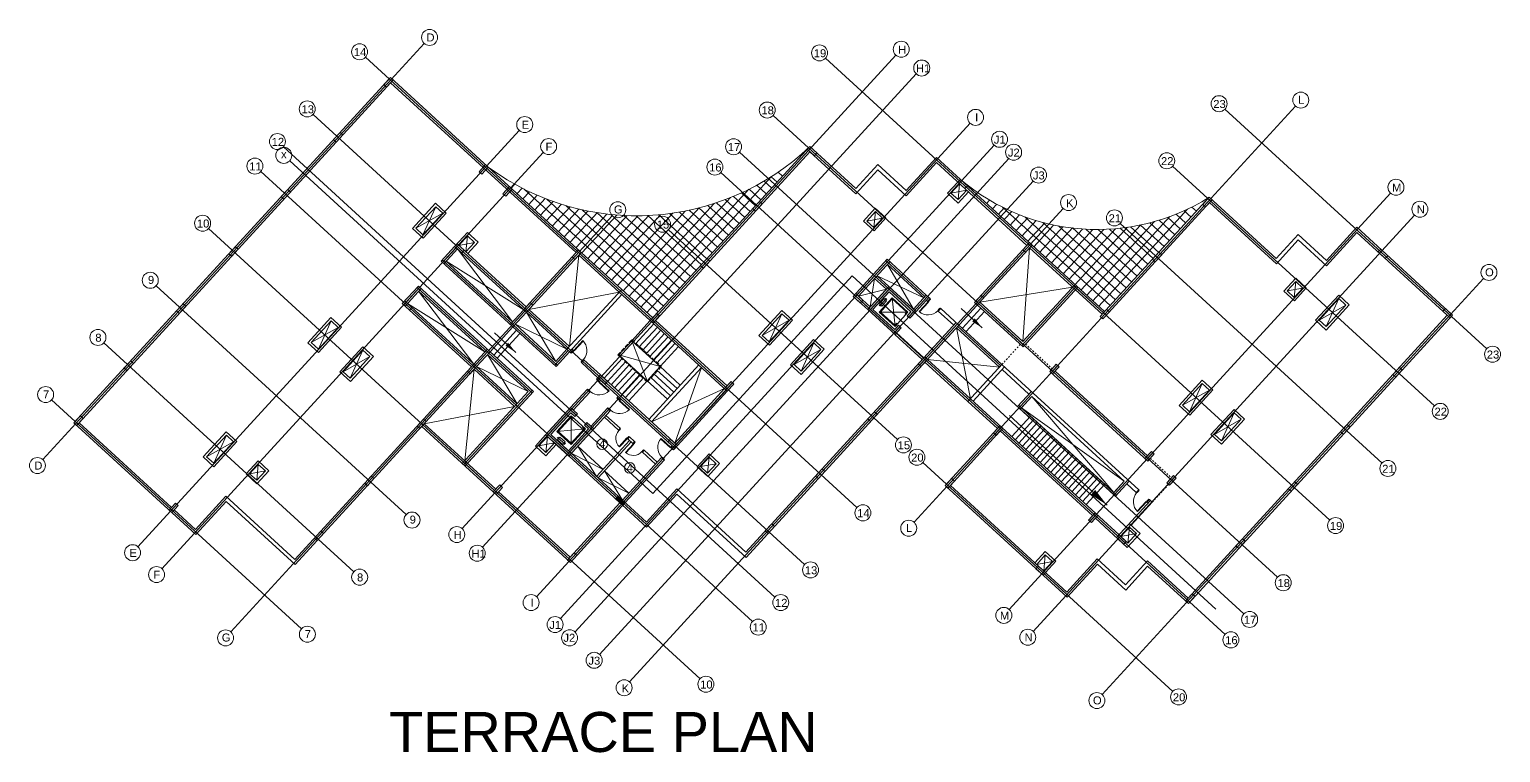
# Model space of a CAD drawing. Header units: metres. Extents: x 750 to 3116, y -341 to 1465.
# Drawn here: x 1573.4 to 1665.3, y 1348.9 to 1394.1 of the extents above; entities that cross this region are included whole.
import ezdxf

# ---------------------------------------------------------------- set-up
doc = ezdxf.new("R2010")
doc.units = ezdxf.units.M
doc.linetypes.add('ACAD_ISO02W100', pattern=[15, 12, -3])
for name, color, linetype, lineweight in [('A-Door', 254, 'Continuous', 5), ('Bathroom Door', 252, 'Continuous', 5), ('Centre Line', 7, 'Continuous', 13), ('Column', 50, 'Continuous', 20), ('Cutout', 153, 'Continuous', 5), ('GUIDE LINE', 7, 'Continuous', 5), ('Hatch', 251, 'Continuous', 5), ('Hidden line', 251, 'Continuous', 5), ('Interior wall', 31, 'Continuous', 13), ('Inverted beam', 252, 'Continuous', 5), ('Levels', 252, 'Continuous', 5), ('Railing', 190, 'Continuous', 5), ('Stiarcase', 180, 'Continuous', 5), ('Wall ext', 20, 'Continuous', 18)]:
    doc.layers.add(name, color=color, linetype=linetype, lineweight=lineweight)
doc.layers.add('Text', color=7, linetype='Continuous')
doc.styles.get("Standard").update_dxf_attribs({"font": 'arial.ttf'})
doc.dimstyles.new('ISO-25', dxfattribs={"dimtxt": 2, "dimasz": 2, "dimexe": 1.25, "dimexo": 0.625, "dimgap": 1.5, "dimtad": 1, "dimtxsty": 'Standard', "dimblk": 'DOT', "dimcen": 1.5, "dimadec": 0, "dimazin": 0, "dimtfac": 1, "dimtmove": 0, "dimatfit": 3, "dimfxl": 0, "dimarcsym": 0})

# ---------------------------------------------------------------- blocks, each defined once
blk = doc.blocks.new('Door 900')
at = {"layer": 'A-Door'}
for points in [[(29934124, 12198491), (29934164, 12198491), (29934164, 12198476), (29934239, 12198476), (29934314, 12198476), (29934314, 12198491), (29934354, 12198491), (29934354, 12198524), (29934239, 12198524), (29934124, 12198524)], [(29934164, 12197672), (29934314, 12197672), (29934314, 12197658), (29934354, 12197658), (29934354, 12197624), (29934239, 12197624), (29934124, 12197624), (29934124, 12197658), (29934164, 12197658)]]:
    blk.add_lwpolyline(points, close=True, dxfattribs=at)
blk.add_lwpolyline([(29935187, 12197658), (29934354, 12197658), (29934354, 12197698), (29935185, 12197698)], dxfattribs=at)
blk.add_arc((29934327, 12197631), 860, 1.77694, 88.20242, dxfattribs=at)
blk = doc.blocks.new('_Dot')
at = {"color": 0, "linetype": 'ByBlock', "lineweight": -2}
blk.add_line((-0.5, 0), (-1, 0), dxfattribs=at)
at = {"color": 0, "linetype": 'ByBlock', "const_width": 0.5}
blk.add_lwpolyline([(-0.25, 0, 1), (0.25, 0, 1)], format="xyb", close=True, dxfattribs=at)
blk = doc.blocks.new('lift1')
at = {"layer": 'Hatch', "transparency": 33554687}
h = blk.add_hatch(color=256, dxfattribs=at)
h.dxf.hatch_style = 1
h.paths.add_polyline_path([(29921053, 12204431), (29920354, 12203626), (29920180, 12203777), (29920729, 12204408), (29919333, 12205622), (29919104, 12205358), (29918930, 12205509), (29919310, 12205946)])
h.paths.add_polyline_path([(29920180, 12203777), (29920354, 12203626), (29919768, 12202951), (29918024, 12204467), (29918405, 12204905), (29918579, 12204754), (29918349, 12204489), (29919745, 12203276)])
for p, q in [((29919194, 12205280), (29919238, 12205241)), ((29918669, 12204676), (29918707, 12204643))]:
    blk.add_line(p, q)
at = {"lineweight": 5}
for p, q in [((29919536, 12203651), (29919330, 12205430)), ((29920333, 12204556), (29918533, 12204526)), ((29919968, 12203699), (29919886, 12203770)), ((29920311, 12204167), (29919926, 12203735)), ((29920353, 12204131), (29920272, 12204201))]:
    blk.add_line(p, q, dxfattribs=at)
for points in [[(29920333, 12204556), (29919330, 12205430), (29918533, 12204526), (29919536, 12203651)], [(29920182, 12204188), (29919887, 12203861), (29920056, 12203714), (29920350, 12204041)]]:
    blk.add_lwpolyline(points, close=True, dxfattribs=at)
blk.add_lwpolyline([(29918707, 12204643), (29918610, 12204531), (29919531, 12203728), (29920256, 12204550), (29919335, 12205353), (29919238, 12205241)], dxfattribs=at)
at = {"layer": 'Column'}
blk.add_lwpolyline([(29918930, 12205509), (29919310, 12205946), (29921053, 12204431), (29919768, 12202951), (29918024, 12204467), (29918405, 12204905), (29918579, 12204754), (29918349, 12204489), (29919745, 12203276), (29920729, 12204408), (29919333, 12205622), (29919104, 12205358), (29918930, 12205509)], dxfattribs=at)
blk = doc.blocks.new('Door1')
at = {"layer": 'Bathroom Door'}
for p, q in [((1900.586, 444.886), (1899.856, 444.886)), ((1900.586, 444.846), (1899.857, 444.846))]:
    blk.add_line(p, q, dxfattribs=at)
for points in [[(1900.736, 444.921), (1900.586, 444.921), (1900.586, 444.886), (1900.636, 444.886), (1900.636, 444.871), (1900.736, 444.871), (1900.736, 444.921)], [(1900.586, 444.886), (1900.586, 444.846)], [(1900.736, 444.121), (1900.586, 444.121), (1900.586, 444.156), (1900.636, 444.156), (1900.636, 444.171), (1900.736, 444.171), (1900.736, 444.121)]]:
    blk.add_lwpolyline(points, dxfattribs=at)
blk.add_arc((1900.586, 444.886), 0.73, 180, 270, dxfattribs=at)

msp = doc.modelspace()

# ---------------------------------------------------------------- hatches: boundary and pattern name
at = {"layer": 'Hatch', "transparency": 33554687}
h = msp.add_hatch(color=256, dxfattribs=at)
h.dxf.hatch_style = 1
h.paths.add_polyline_path([(1613.411, 1368.53), (1613.256, 1368.36), (1613.699, 1367.955), (1613.854, 1368.124)])
h.paths.add_polyline_path([(1609.042, 1372.532), (1608.887, 1372.362), (1609.329, 1371.957), (1609.485, 1372.126)])
h.paths.add_polyline_path([(1612.731, 1376.218), (1612.561, 1376.373), (1612.156, 1375.931), (1612.325, 1375.775)])
h.paths.add_polyline_path([(1617.373, 1371.966), (1617.203, 1372.121), (1616.798, 1371.679), (1616.967, 1371.523)])
h.paths.add_polyline_path([(1629.471, 1373.507), (1629.301, 1373.663), (1628.896, 1373.22), (1629.066, 1373.065)])
h.paths.add_polyline_path([(1637.689, 1373.044), (1637.519, 1373.199), (1637.114, 1372.757), (1637.284, 1372.602)])
h.paths.add_polyline_path([(1643.632, 1367.6), (1643.463, 1367.755), (1643.058, 1367.313), (1643.227, 1367.157)])
h.paths.add_polyline_path([(1645.004, 1366.092), (1644.835, 1366.248), (1644.43, 1365.805), (1644.599, 1365.65)])
h.paths.add_polyline_path([(1641.441, 1362.543), (1641.286, 1362.373), (1641.728, 1361.968), (1641.884, 1362.137)])
h.paths.add_polyline_path([(1640.114, 1363.759), (1639.944, 1363.914), (1639.539, 1363.471), (1639.709, 1363.316)])
h.paths.add_polyline_path([(1634.17, 1369.203), (1634.001, 1369.358), (1633.595, 1368.916), (1633.765, 1368.76)])
h = msp.add_hatch(color=256, dxfattribs=at)
h.dxf.hatch_style = 1
h.paths.add_polyline_path([(1610.143, 1364.961), (1609.987, 1364.791), (1610.43, 1364.386), (1610.585, 1364.556)])

# ---------------------------------------------------------------- linework, layer by layer
msp.add_lwpolyline([(1635.339, 1370.478), (1641.113, 1365.19), (1641.754, 1365.89), (1635.98, 1371.178), (1635.339, 1370.478)])
at = {"layer": 'Centre Line', "color": 30, "true_color": 0xf26722}
for p, q in [((1598.029, 1393.25), (1574.209, 1367.245)), ((1625.068, 1364.259), (1594.365, 1392.382)), ((1627.497, 1392.509), (1600.408, 1362.935)), ((1654.597, 1363.462), (1623.096, 1392.316)), ((1628.773, 1391.34), (1601.684, 1361.767)), ((1621.799, 1360.691), (1591.097, 1388.814)), ((1651.328, 1359.893), (1619.827, 1388.747)), ((1652.455, 1389.335), (1628.635, 1363.33)), ((1664.403, 1374.168), (1648.054, 1389.142)), ((1603.973, 1387.806), (1580.152, 1361.801)), ((1632.139, 1388.257), (1605.05, 1358.683)), ((1619.935, 1358.656), (1589.233, 1386.779)), ((1633.636, 1386.886), (1606.547, 1357.312)), ((1605.469, 1386.435), (1581.649, 1360.43)), ((1634.543, 1386.055), (1607.454, 1356.481)), ((1649.228, 1357.601), (1617.727, 1386.454)), ((1618.531, 1357.122), (1587.828, 1385.245)), ((1648.059, 1356.325), (1616.559, 1385.179)), ((1661.134, 1370.599), (1644.786, 1385.574)), ((1636.077, 1384.65), (1608.988, 1355.076)), ((1658.399, 1383.891), (1634.579, 1357.886)), ((1609.783, 1382.484), (1585.963, 1356.479)), ((1637.95, 1382.934), (1610.861, 1353.361)), ((1659.896, 1382.52), (1636.076, 1356.515)), ((1615.262, 1353.554), (1584.559, 1381.676)), ((1627.599, 1368.503), (1613.29, 1381.61)), ((1657.865, 1367.03), (1641.517, 1382.005)), ((1664.21, 1378.569), (1640.389, 1352.563)), ((1596.901, 1363.809), (1581.291, 1378.108)), ((1593.633, 1360.24), (1578.022, 1374.539)), ((1590.364, 1356.672), (1574.753, 1370.971)), ((1644.79, 1352.756), (1629.18, 1367.056))]:
    msp.add_line(p, q, dxfattribs=at)
at = {"layer": 'Centre Line', "color": 3, "true_color": 0x1fff1f}
msp.add_lwpolyline([(1589.631, 1385.916), (1612.323, 1365.131), (1624.767, 1378.716), (1647.479, 1357.912)], dxfattribs=at)
at = {"layer": 'Centre Line', "color": 30, "true_color": 0xf26722}
for centre in [(1593.997, 1392.72), (1598.367, 1393.619), (1627.835, 1392.878), (1622.727, 1392.654), (1629.11, 1391.709), (1590.728, 1389.151), (1619.459, 1389.085), (1647.686, 1389.48), (1652.793, 1389.704), (1604.31, 1388.175), (1632.477, 1388.626), (1633.974, 1387.254), (1588.864, 1387.117), (1605.807, 1386.804), (1617.358, 1386.792), (1634.853, 1386.447), (1587.459, 1385.583), (1589.261, 1386.252), (1616.19, 1385.516), (1644.417, 1385.911), (1636.414, 1385.019), (1658.737, 1384.26), (1610.121, 1382.853), (1638.287, 1383.303), (1660.234, 1382.889), (1584.191, 1382.014), (1612.921, 1381.948), (1641.148, 1382.343), (1664.547, 1378.937), (1580.922, 1378.446), (1577.653, 1374.877), (1664.771, 1373.83), (1574.384, 1371.309), (1661.503, 1370.261), (1627.968, 1368.165), (1628.811, 1367.393), (1573.871, 1366.877), (1658.234, 1366.693), (1597.27, 1363.471), (1625.437, 1363.921), (1600.07, 1362.566), (1628.297, 1362.961), (1654.965, 1363.124), (1579.815, 1361.432), (1601.346, 1361.398), (1581.311, 1360.061), (1594.001, 1359.902), (1622.168, 1360.353), (1651.697, 1359.556), (1604.712, 1358.314), (1620.304, 1358.318), (1606.209, 1356.943), (1634.241, 1357.517), (1649.596, 1357.263), (1585.625, 1356.11), (1590.733, 1356.334), (1607.116, 1356.112), (1618.899, 1356.784), (1635.738, 1356.146), (1648.428, 1355.987), (1608.65, 1354.707), (1615.631, 1353.216), (1610.523, 1352.992), (1645.159, 1352.419), (1640.052, 1352.195)]:
    msp.add_circle(centre, 0.5, dxfattribs=at)
at = {"layer": 'Column'}
for points in [[(1595.513, 1390.674), (1595.918, 1391.116), (1596.087, 1390.961), (1595.682, 1390.518), (1595.513, 1390.674)], [(1592.369, 1387.241), (1592.774, 1387.684), (1592.944, 1387.528), (1592.538, 1387.086), (1592.369, 1387.241)], [(1622.404, 1386.231), (1621.962, 1386.636), (1622.117, 1386.806), (1622.56, 1386.4), (1622.404, 1386.231)], [(1601.456, 1385.229), (1601.861, 1385.672), (1602.031, 1385.516), (1601.626, 1385.074), (1601.456, 1385.229)], [(1589.1, 1383.673), (1589.505, 1384.115), (1589.675, 1383.96), (1589.27, 1383.518), (1589.1, 1383.673)], [(1602.953, 1383.858), (1603.358, 1384.301), (1603.528, 1384.145), (1603.123, 1383.703), (1602.953, 1383.858)], [(1631.812, 1384.176), (1631.369, 1384.582), (1631.525, 1384.751), (1631.967, 1384.346), (1631.812, 1384.176)], [(1618.568, 1382.931), (1618.973, 1383.374), (1619.143, 1383.218), (1618.738, 1382.776), (1618.568, 1382.931)], [(1646.67, 1383.19), (1647.076, 1383.632), (1647.245, 1383.477), (1646.84, 1383.034), (1646.67, 1383.19)], [(1585.831, 1380.104), (1586.237, 1380.547), (1586.406, 1380.391), (1586.001, 1379.949), (1585.831, 1380.104)], [(1600.09, 1380.732), (1600.532, 1380.327), (1600.377, 1380.157), (1599.934, 1380.563), (1600.09, 1380.732)], [(1607.267, 1379.907), (1607.672, 1380.349), (1607.842, 1380.194), (1607.436, 1379.751), (1607.267, 1379.907)], [(1635.433, 1380.357), (1635.839, 1380.8), (1636.008, 1380.644), (1635.603, 1380.202), (1635.433, 1380.357)], [(1657.785, 1380.385), (1658.227, 1379.98), (1658.072, 1379.811), (1657.629, 1380.216), (1657.785, 1380.385)], [(1615.299, 1379.363), (1615.705, 1379.805), (1615.874, 1379.65), (1615.469, 1379.207), (1615.299, 1379.363)], [(1643.527, 1379.758), (1643.932, 1380.2), (1644.101, 1380.045), (1643.696, 1379.602), (1643.527, 1379.758)], [(1625.274, 1377.039), (1624.832, 1377.444), (1624.987, 1377.614), (1625.43, 1377.209), (1625.274, 1377.039)], [(1582.563, 1376.536), (1582.968, 1376.978), (1583.138, 1376.823), (1582.732, 1376.38), (1582.563, 1376.536)], [(1596.821, 1377.164), (1597.263, 1376.758), (1597.108, 1376.589), (1596.666, 1376.994), (1596.821, 1377.164)], [(1604.248, 1376.611), (1604.653, 1377.054), (1604.823, 1376.898), (1604.418, 1376.456), (1604.248, 1376.611)], [(1632.415, 1377.062), (1632.82, 1377.504), (1632.989, 1377.349), (1632.584, 1376.906), (1632.415, 1377.062)], [(1661.826, 1376.684), (1662.268, 1376.279), (1662.113, 1376.109), (1661.67, 1376.514), (1661.826, 1376.684)], [(1612.156, 1375.931), (1612.561, 1376.373), (1612.731, 1376.218), (1612.325, 1375.775), (1612.156, 1375.931)], [(1640.258, 1376.189), (1640.663, 1376.632), (1640.833, 1376.476), (1640.427, 1376.034), (1640.258, 1376.189)], [(1579.294, 1372.967), (1579.699, 1373.41), (1579.869, 1373.254), (1579.464, 1372.812), (1579.294, 1372.967)], [(1600.729, 1372.77), (1601.135, 1373.212), (1601.304, 1373.057), (1600.899, 1372.614), (1600.729, 1372.77)], [(1628.896, 1373.22), (1629.301, 1373.663), (1629.471, 1373.507), (1629.066, 1373.065), (1628.896, 1373.22)], [(1637.114, 1372.757), (1637.519, 1373.199), (1637.689, 1373.044), (1637.284, 1372.602), (1637.114, 1372.757)], [(1658.549, 1372.559), (1658.955, 1373.002), (1659.124, 1372.847), (1658.719, 1372.404), (1658.549, 1372.559)], [(1609.329, 1371.957), (1608.887, 1372.362), (1609.042, 1372.532), (1609.485, 1372.126), (1609.329, 1371.957)], [(1616.798, 1371.679), (1617.203, 1372.121), (1617.373, 1371.966), (1616.967, 1371.523), (1616.798, 1371.679)], [(1576.15, 1369.535), (1576.556, 1369.978), (1576.725, 1369.822), (1576.32, 1369.38), (1576.15, 1369.535)], [(1597.586, 1369.338), (1597.991, 1369.78), (1598.161, 1369.625), (1597.755, 1369.182), (1597.586, 1369.338)], [(1625.752, 1369.788), (1626.157, 1370.231), (1626.327, 1370.075), (1625.922, 1369.633), (1625.752, 1369.788)], [(1633.595, 1368.916), (1634.001, 1369.358), (1634.17, 1369.203), (1633.765, 1368.76), (1633.595, 1368.916)], [(1655.281, 1368.991), (1655.686, 1369.433), (1655.856, 1369.278), (1655.45, 1368.836), (1655.281, 1368.991)], [(1613.699, 1367.955), (1613.256, 1368.36), (1613.411, 1368.53), (1613.854, 1368.124), (1613.699, 1367.955)], [(1643.058, 1367.313), (1643.463, 1367.755), (1643.632, 1367.6), (1643.227, 1367.157), (1643.058, 1367.313)], [(1622.483, 1366.22), (1622.889, 1366.662), (1623.058, 1366.507), (1622.653, 1366.064), (1622.483, 1366.22)], [(1594.317, 1365.769), (1594.722, 1366.212), (1594.892, 1366.056), (1594.487, 1365.614), (1594.317, 1365.769)], [(1602.35, 1365.225), (1602.755, 1365.667), (1602.924, 1365.512), (1602.519, 1365.07), (1602.35, 1365.225)], [(1630.577, 1365.62), (1630.982, 1366.062), (1631.152, 1365.907), (1630.746, 1365.465), (1630.577, 1365.62)], [(1644.43, 1365.805), (1644.835, 1366.248), (1645.004, 1366.092), (1644.599, 1365.65), (1644.43, 1365.805)], [(1652.012, 1365.422), (1652.417, 1365.865), (1652.587, 1365.709), (1652.182, 1365.267), (1652.012, 1365.422)], [(1610.43, 1364.386), (1609.987, 1364.791), (1610.143, 1364.961), (1610.585, 1364.556), (1610.43, 1364.386)], [(1582.094, 1364.091), (1582.499, 1364.533), (1582.669, 1364.378), (1582.263, 1363.936), (1582.094, 1364.091)], [(1639.539, 1363.471), (1639.944, 1363.914), (1640.114, 1363.759), (1639.709, 1363.316), (1639.539, 1363.471)], [(1619.34, 1362.788), (1619.745, 1363.23), (1619.915, 1363.075), (1619.509, 1362.632), (1619.34, 1362.788)], [(1591.173, 1362.337), (1591.579, 1362.779), (1591.748, 1362.624), (1591.343, 1362.182), (1591.173, 1362.337)], [(1641.441, 1362.543), (1641.884, 1362.137), (1641.728, 1361.968), (1641.286, 1362.373), (1641.441, 1362.543)], [(1648.743, 1361.854), (1649.149, 1362.296), (1649.318, 1362.141), (1648.913, 1361.699), (1648.743, 1361.854)], [(1606.992, 1360.973), (1607.397, 1361.415), (1607.566, 1361.26), (1607.161, 1360.818), (1606.992, 1360.973)], [(1636.403, 1360.595), (1636.845, 1360.19), (1636.69, 1360.02), (1636.247, 1360.426), (1636.403, 1360.595)], [(1645.6, 1358.422), (1646.005, 1358.864), (1646.175, 1358.709), (1645.769, 1358.266), (1645.6, 1358.422)]]:
    msp.add_lwpolyline(points, dxfattribs=at)
at = {"layer": 'Cutout'}
for p, q in [((1630.94, 1383.89), (1631.922, 1384.075)), ((1631.48, 1384.48), (1631.382, 1383.485)), ((1597.514, 1381.695), (1599.192, 1382.639)), ((1598.75, 1383.044), (1597.956, 1381.29)), ((1625.68, 1382.145), (1626.663, 1382.33)), ((1626.22, 1382.735), (1626.122, 1381.74)), ((1600.104, 1380.407), (1603.556, 1375.856)), ((1600.2, 1380.631), (1601.183, 1380.815)), ((1600.741, 1381.221), (1600.643, 1380.226)), ((1635.853, 1380.475), (1635.426, 1374.615)), ((1604.248, 1376.611), (1599.412, 1379.652)), ((1626.967, 1379.434), (1628.597, 1376.654)), ((1626.17, 1378.565), (1625.894, 1376.783)), ((1626.325, 1378.734), (1629.238, 1377.354)), ((1597.683, 1377.764), (1601.135, 1373.212)), ((1625.157, 1377.459), (1626.908, 1377.889)), ((1632.739, 1377.076), (1638.539, 1378.014)), ((1651.94, 1377.78), (1652.923, 1377.964)), ((1652.48, 1378.37), (1652.382, 1377.374)), ((1601.827, 1373.968), (1596.991, 1377.008)), ((1653.931, 1375.956), (1655.609, 1376.9)), ((1655.167, 1377.305), (1654.373, 1375.551)), ((1592.212, 1375.907), (1591.419, 1374.153)), ((1619.143, 1375.008), (1620.821, 1375.953)), ((1620.379, 1376.358), (1619.585, 1374.603)), ((1590.976, 1374.558), (1592.655, 1375.502)), ((1631.281, 1375.483), (1632.157, 1371.047)), ((1594.203, 1374.084), (1593.41, 1372.329)), ((1611.004, 1374.674), (1611.964, 1372.168)), ((1621.134, 1373.185), (1622.812, 1374.129)), ((1622.37, 1374.534), (1621.576, 1372.779)), ((1592.967, 1372.734), (1594.646, 1373.678)), ((1612.774, 1373.052), (1610.194, 1373.789)), ((1615.352, 1373.002), (1613.684, 1368.28)), ((1629.471, 1373.507), (1633.967, 1373.022)), ((1612.239, 1369.604), (1616.798, 1371.679)), ((1635.98, 1371.178), (1641.113, 1365.19)), ((1645.402, 1370.643), (1647.081, 1371.587)), ((1646.639, 1371.992), (1645.845, 1370.237)), ((1641.754, 1365.89), (1635.339, 1370.478)), ((1647.393, 1368.819), (1649.072, 1369.763)), ((1648.63, 1370.168), (1647.836, 1368.414)), ((1585.675, 1368.77), (1584.881, 1367.016)), ((1605.729, 1368.692), (1605.631, 1367.697)), ((1584.439, 1367.421), (1586.117, 1368.365)), ((1605.189, 1368.102), (1606.171, 1368.287)), ((1587.666, 1366.947), (1587.568, 1365.951)), ((1615.292, 1366.807), (1616.275, 1366.992)), ((1615.832, 1367.397), (1615.734, 1366.402)), ((1587.125, 1366.357), (1588.108, 1366.541)), ((1642.092, 1363.031), (1641.994, 1362.036)), ((1641.552, 1362.441), (1642.535, 1362.626)), ((1636.832, 1361.287), (1636.735, 1360.291)), ((1636.292, 1360.697), (1637.275, 1360.881))]:
    msp.add_line(p, q, dxfattribs=at)
at = {"layer": 'Cutout', "ltscale": 0.02}
for p, q in [((1607.686, 1380.024), (1607.103, 1374.308)), ((1610.216, 1377.707), (1604.573, 1376.625)), ((1604.418, 1376.456), (1606.256, 1373.383)), ((1603.726, 1375.7), (1606.948, 1374.138)), ((1601.304, 1373.057), (1604.526, 1371.495)), ((1601.996, 1373.812), (1603.834, 1370.74)), ((1601.149, 1372.887), (1600.566, 1367.171)), ((1598.036, 1369.488), (1603.679, 1370.57)), ((1609.204, 1366.634), (1607.219, 1367.639)), ((1607.624, 1368.082), (1608.799, 1366.192)), ((1608.895, 1366.104), (1610.821, 1365.154)), ((1609.3, 1366.547), (1610.416, 1364.711))]:
    msp.add_line(p, q, dxfattribs=at)
at = {"layer": 'GUIDE LINE'}
for centre in [(1609.151, 1368.208), (1610.868, 1366.733)]:
    msp.add_circle(centre, 0.333, dxfattribs=at)
at = {"layer": 'Hatch'}
for p, q in [((1620.138, 1385.204), (1620.416, 1384.949)), ((1603.462, 1384.206), (1603.689, 1384.453)), ((1603.831, 1383.868), (1604.144, 1384.209)), ((1604.267, 1384.147), (1612.649, 1376.469)), ((1611.574, 1376.776), (1618.31, 1384.13)), ((1611.942, 1376.438), (1619.719, 1384.928)), ((1618.336, 1384.143), (1619.066, 1383.474)), ((1618.807, 1384.389), (1619.403, 1383.843)), ((1619.264, 1384.649), (1619.741, 1384.212)), ((1619.707, 1384.92), (1620.079, 1384.58)), ((1604.2, 1383.53), (1604.611, 1383.979)), ((1604.568, 1383.192), (1605.09, 1383.762)), ((1604.937, 1382.855), (1605.582, 1383.559)), ((1605.306, 1382.517), (1606.088, 1383.371)), ((1605.674, 1382.179), (1606.607, 1383.198)), ((1605.697, 1383.515), (1612.986, 1376.838)), ((1606.871, 1383.117), (1613.324, 1377.206)), ((1610.836, 1377.451), (1616.14, 1383.242)), ((1611.205, 1377.113), (1617.156, 1383.61)), ((1615.75, 1383.121), (1617.377, 1381.631)), ((1616.301, 1383.295), (1617.715, 1381.999)), ((1616.833, 1383.485), (1618.052, 1382.368)), ((1617.35, 1383.69), (1618.39, 1382.737)), ((1617.85, 1383.909), (1618.728, 1383.106)), ((1633.351, 1383.453), (1633.164, 1383.25)), ((1633.798, 1383.201), (1633.533, 1382.912)), ((1606.043, 1381.841), (1607.141, 1383.04)), ((1606.412, 1381.504), (1607.69, 1382.899)), ((1606.78, 1381.166), (1608.256, 1382.776)), ((1607.149, 1380.828), (1608.838, 1382.672)), ((1607.518, 1380.491), (1609.439, 1382.588)), ((1607.887, 1380.153), (1610.061, 1382.526)), ((1607.902, 1382.851), (1613.662, 1377.575)), ((1608.255, 1379.815), (1610.704, 1382.488)), ((1608.624, 1379.477), (1611.371, 1382.477)), ((1608.837, 1382.672), (1614, 1377.944)), ((1608.993, 1379.14), (1612.066, 1382.495)), ((1609.361, 1378.802), (1612.792, 1382.547)), ((1609.701, 1382.559), (1614.337, 1378.312)), ((1609.73, 1378.464), (1613.554, 1382.639)), ((1610.099, 1378.126), (1614.359, 1382.777)), ((1610.468, 1377.789), (1615.216, 1382.973)), ((1610.509, 1382.497), (1614.675, 1378.681)), ((1611.271, 1382.477), (1615.013, 1379.05)), ((1611.995, 1382.492), (1615.351, 1379.418)), ((1612.685, 1382.538), (1615.688, 1379.787)), ((1613.346, 1382.61), (1616.026, 1380.156)), ((1613.981, 1382.707), (1616.364, 1380.525)), ((1614.592, 1382.825), (1616.701, 1380.893)), ((1615.181, 1382.964), (1617.039, 1381.262)), ((1634.259, 1382.964), (1633.901, 1382.574)), ((1634.166, 1383.01), (1640.876, 1376.864)), ((1634.734, 1382.743), (1634.27, 1382.236)), ((1635.225, 1382.538), (1634.639, 1381.899)), ((1635.731, 1382.351), (1635.008, 1381.561)), ((1636.254, 1382.181), (1635.376, 1381.223)), ((1635.559, 1382.412), (1641.214, 1377.232)), ((1644.616, 1382.428), (1639.801, 1377.171)), ((1645.717, 1382.889), (1640.169, 1376.833)), ((1643.935, 1382.199), (1644.929, 1381.288)), ((1644.479, 1382.378), (1645.266, 1381.657)), ((1645.003, 1382.577), (1645.604, 1382.026)), ((1645.507, 1382.792), (1645.942, 1382.394)), ((1645.994, 1383.024), (1646.279, 1382.763)), ((1636.794, 1382.031), (1635.745, 1380.886)), ((1637.353, 1381.901), (1636.114, 1380.548)), ((1637.932, 1381.793), (1636.482, 1380.21)), ((1636.684, 1382.06), (1641.551, 1377.601)), ((1638.54, 1381.716), (1636.851, 1379.872)), ((1639.158, 1381.651), (1637.22, 1379.535)), ((1639.81, 1381.622), (1637.589, 1379.197)), ((1637.664, 1381.84), (1641.889, 1377.97)), ((1640.492, 1381.627), (1637.957, 1378.859)), ((1641.209, 1381.669), (1638.326, 1378.521)), ((1638.54, 1381.716), (1642.227, 1378.339)), ((1641.968, 1381.757), (1638.695, 1378.184)), ((1642.778, 1381.901), (1639.063, 1377.846)), ((1639.365, 1381.638), (1642.564, 1378.707)), ((1643.652, 1382.116), (1639.432, 1377.508)), ((1640.125, 1381.62), (1642.902, 1379.076)), ((1640.841, 1381.642), (1643.24, 1379.445)), ((1641.518, 1381.7), (1643.578, 1379.813)), ((1642.163, 1381.787), (1643.915, 1380.182)), ((1642.779, 1381.901), (1644.253, 1380.551)), ((1643.369, 1382.039), (1644.591, 1380.92)), ((1629.238, 1377.354), (1629.393, 1377.524)), ((1631.281, 1375.483), (1631.436, 1375.653))]:
    msp.add_line(p, q, dxfattribs=at)
at = {"layer": 'Hidden line'}
for p, q in [((1606.948, 1374.138), (1604.418, 1376.456)), ((1607.103, 1374.308), (1604.573, 1376.625)), ((1603.834, 1370.74), (1601.304, 1373.057)), ((1603.679, 1370.57), (1601.149, 1372.887)), ((1607.624, 1368.082), (1609.204, 1366.634)), ((1609.3, 1366.547), (1610.821, 1365.154))]:
    msp.add_line(p, q, dxfattribs=at)
at = {"layer": 'Hidden line', "linetype": 'ACAD_ISO02W100', "ltscale": 0.005}
for p, q in [((1634.122, 1373.192), (1635.271, 1374.446)), ((1635.596, 1374.46), (1637.269, 1372.927)), ((1643.383, 1367.327), (1644.71, 1366.111)), ((1643.517, 1364.587), (1644.54, 1365.704))]:
    msp.add_line(p, q, dxfattribs=at)
at = {"layer": 'Interior wall'}
for p, q in [((1609.285, 1369.895), (1610.165, 1369.09)), ((1609.387, 1370.006), (1610.266, 1369.2)), ((1610.865, 1368.448), (1608.799, 1366.192)), ((1610.266, 1369.2), (1610.165, 1369.09)), ((1610.856, 1368.66), (1610.755, 1368.549)), ((1610.755, 1368.549), (1611.072, 1368.259)), ((1610.856, 1368.66), (1611.173, 1368.369)), ((1610.961, 1368.36), (1608.895, 1366.104)), ((1611.173, 1368.369), (1611.072, 1368.259)), ((1611.763, 1367.829), (1611.662, 1367.719)), ((1611.662, 1367.719), (1612.482, 1366.967)), ((1611.763, 1367.829), (1612.583, 1367.078))]:
    msp.add_line(p, q, dxfattribs=at)
at = {"layer": 'Inverted beam'}
for p, q in [((1626.908, 1377.889), (1626.17, 1378.565)), ((1627.063, 1378.059), (1626.325, 1378.734)), ((1625.002, 1377.289), (1625.739, 1376.614)), ((1625.157, 1377.459), (1625.894, 1376.783)), ((1631.281, 1375.483), (1632.739, 1377.076)), ((1631.657, 1375.45), (1632.805, 1376.704)), ((1631.878, 1375.247), (1633.027, 1376.501)), ((1633.967, 1373.022), (1633.967, 1373.022)), ((1613.684, 1368.28), (1616.798, 1371.679)), ((1613.854, 1368.124), (1616.967, 1371.523))]:
    msp.add_line(p, q, dxfattribs=at)
for points in [[(1606.27, 1373.058), (1599.087, 1379.637), (1599.934, 1380.563), (1600.104, 1380.407), (1599.256, 1379.482)], [(1636.008, 1380.644), (1640.538, 1376.495), (1640.383, 1376.325), (1635.853, 1380.475), (1636.008, 1380.644)], [(1603.556, 1375.856), (1599.412, 1379.652)], [(1610.372, 1377.877), (1607.842, 1380.194), (1607.686, 1380.024), (1610.216, 1377.707)], [(1625.002, 1377.289), (1625.002, 1377.289), (1624.832, 1377.444), (1626.952, 1379.759), (1629.393, 1377.524)], [(1627.122, 1379.604), (1625.157, 1377.459)], [(1629.393, 1377.524), (1629.238, 1377.354), (1626.967, 1379.434)], [(1597.838, 1377.933), (1596.835, 1376.839), (1596.666, 1376.994), (1597.668, 1378.089), (1604.851, 1371.509)], [(1597.683, 1377.764), (1601.827, 1373.968)], [(1632.584, 1376.906), (1635.44, 1374.29), (1638.864, 1378.028)], [(1638.695, 1378.184), (1635.426, 1374.615), (1632.739, 1377.076)], [(1603.57, 1375.531), (1604.418, 1376.456), (1604.248, 1376.611), (1603.401, 1375.686)], [(1603.726, 1375.7), (1606.256, 1373.383), (1606.948, 1374.138)], [(1631.436, 1375.653), (1634.122, 1373.192), (1633.967, 1373.022), (1631.281, 1375.483)], [(1602.152, 1373.982), (1601.304, 1373.057), (1601.135, 1373.212), (1601.982, 1374.137)], [(1607.117, 1373.983), (1606.27, 1373.058)], [(1601.996, 1373.812), (1604.526, 1371.495), (1600.41, 1367.001)], [(1632.157, 1371.047), (1629.471, 1373.507), (1629.315, 1373.338), (1632.002, 1370.877), (1632.157, 1371.047)], [(1600.58, 1366.846), (1604.851, 1371.509)], [(1602.505, 1365.395), (1598.036, 1369.488), (1597.88, 1369.319), (1602.35, 1365.225), (1602.505, 1365.395)]]:
    msp.add_lwpolyline(points, dxfattribs=at)
for centre, radius, start, end in [((1611.305, 1398.144), 15.667, 233.70465, 313.64051), ((1640.066, 1394.834), 13.214, 229.73139, 302.03698)]:
    msp.add_arc(centre, radius, start, end, dxfattribs=at)
at = {"layer": 'Levels'}
for p, q in [((1603.57, 1375.531), (1602.152, 1373.982)), ((1603.791, 1375.328), (1602.373, 1373.779)), ((1604.013, 1375.125), (1602.594, 1373.577))]:
    msp.add_line(p, q, dxfattribs=at)
at = {"layer": 'Railing'}
for p, q in [((1600.019, 1380.485), (1599.172, 1379.56)), ((1599.164, 1379.722), (1606.347, 1373.143)), ((1625.072, 1377.536), (1627.037, 1379.682)), ((1626.875, 1379.675), (1629.316, 1377.439)), ((1597.753, 1378.011), (1596.75, 1376.916)), ((1597.591, 1378.004), (1604.774, 1371.425)), ((1638.779, 1378.106), (1635.355, 1374.368)), ((1640.46, 1376.41), (1638.617, 1378.099)), ((1625.817, 1376.698), (1625.352, 1377.124)), ((1632.662, 1376.991), (1635.518, 1374.375)), ((1634.045, 1373.107), (1631.358, 1375.568)), ((1607.032, 1374.061), (1606.185, 1373.136)), ((1600.495, 1366.924), (1604.767, 1371.587)), ((1613.78, 1368.192), (1616.894, 1371.591)), ((1613.854, 1368.124), (1616.967, 1371.523)), ((1635.102, 1370.56), (1641.215, 1364.961)), ((1635.169, 1370.634), (1641.282, 1365.034)), ((1602.427, 1365.31), (1600.488, 1367.086))]:
    msp.add_line(p, q, dxfattribs=at)
at = {"layer": 'Railing', "linetype": 'ACAD_ISO02W100', "ltscale": 0.02}
msp.add_lwpolyline([(1611.001, 1374.744), (1612.845, 1373.056), (1611.967, 1372.097), (1610.123, 1373.786)], close=True, dxfattribs=at)
at = {"layer": 'Railing'}
msp.add_lwpolyline([(1611.004, 1374.674), (1612.774, 1373.052), (1611.964, 1372.168), (1610.194, 1373.789)], close=True, dxfattribs=at)
at = {"layer": 'Stiarcase'}
for p, q in [((1611.004, 1374.674), (1612.156, 1375.931)), ((1611.226, 1374.471), (1612.377, 1375.728)), ((1611.447, 1374.268), (1612.598, 1375.525)), ((1611.668, 1374.066), (1612.819, 1375.323)), ((1611.889, 1373.863), (1613.041, 1375.12)), ((1612.11, 1373.66), (1613.262, 1374.917)), ((1612.332, 1373.458), (1613.483, 1374.715)), ((1612.553, 1373.255), (1613.704, 1374.512)), ((1612.774, 1373.052), (1613.925, 1374.309)), ((1609.264, 1372.329), (1610.415, 1373.586)), ((1609.485, 1372.126), (1610.636, 1373.383)), ((1609.706, 1371.924), (1610.857, 1373.181)), ((1612.774, 1373.052), (1614.031, 1371.901)), ((1609.927, 1371.721), (1611.079, 1372.978)), ((1610.148, 1371.518), (1611.3, 1372.775)), ((1610.37, 1371.316), (1611.521, 1372.573)), ((1610.591, 1371.113), (1611.742, 1372.37)), ((1610.812, 1370.911), (1611.964, 1372.168)), ((1611.964, 1372.168), (1613.221, 1371.016)), ((1612.166, 1372.389), (1613.423, 1371.237)), ((1612.369, 1372.61), (1613.626, 1371.458)), ((1612.571, 1372.831), (1613.829, 1371.68)), ((1635.903, 1369.962), (1634.734, 1368.686)), ((1636.124, 1369.759), (1634.956, 1368.483)), ((1636.345, 1369.556), (1635.177, 1368.281)), ((1636.567, 1369.354), (1635.398, 1368.078)), ((1636.788, 1369.151), (1635.619, 1367.875)), ((1637.009, 1368.948), (1635.841, 1367.673)), ((1637.23, 1368.746), (1636.062, 1367.47)), ((1637.452, 1368.543), (1636.283, 1367.268)), ((1637.673, 1368.341), (1636.504, 1367.065)), ((1637.894, 1368.138), (1636.725, 1366.862)), ((1638.115, 1367.935), (1636.947, 1366.66))]:
    msp.add_line(p, q, dxfattribs=at)
at = {"layer": 'Stiarcase', "ltscale": 40}
msp.add_line((1638.336, 1367.733), (1637.168, 1366.457), dxfattribs=at)
at = {"layer": 'Stiarcase', "linetype": 'ACAD_ISO02W100', "ltscale": 40}
for p, q in [((1638.558, 1367.53), (1637.389, 1366.254)), ((1638.779, 1367.327), (1637.61, 1366.052)), ((1639, 1367.125), (1637.832, 1365.849)), ((1639.221, 1366.922), (1638.053, 1365.646)), ((1639.443, 1366.72), (1638.274, 1365.444)), ((1639.664, 1366.517), (1638.495, 1365.241)), ((1639.885, 1366.314), (1638.716, 1365.039)), ((1640.106, 1366.112), (1638.938, 1364.836)), ((1640.327, 1365.909), (1639.159, 1364.633)), ((1640.549, 1365.706), (1639.38, 1364.431))]:
    msp.add_line(p, q, dxfattribs=at)
at = {"layer": 'Stiarcase'}
msp.add_lwpolyline([(1611.004, 1374.674), (1612.774, 1373.052), (1611.964, 1372.168), (1610.194, 1373.789)], dxfattribs=at)
at = {"layer": 'Wall ext'}
for p, q in [((1612.156, 1375.931), (1622.117, 1386.806)), ((1612.325, 1375.775), (1622.131, 1386.481)), ((1599.934, 1380.563), (1600.731, 1381.433)), ((1610.372, 1377.877), (1606.948, 1374.138)), ((1612.311, 1376.1), (1610.372, 1377.877)), ((1628.597, 1376.654), (1629.393, 1377.524)), ((1628.766, 1376.499), (1629.563, 1377.368)), ((1629.393, 1377.524), (1629.637, 1377.301)), ((1629.408, 1377.199), (1629.481, 1377.131)), ((1629.637, 1377.301), (1629.481, 1377.131)), ((1630.3, 1376.693), (1630.145, 1376.523)), ((1630.3, 1376.693), (1631.436, 1375.653)), ((1632.415, 1377.062), (1632.584, 1376.906)), ((1612.156, 1375.931), (1616.967, 1371.523)), ((1612.481, 1375.945), (1616.953, 1371.848)), ((1630.145, 1376.523), (1631.111, 1375.638)), ((1627.442, 1375.053), (1629.146, 1373.493)), ((1627.544, 1375.164), (1629.247, 1373.604)), ((1607.191, 1373.916), (1606.948, 1374.138)), ((1607.191, 1373.916), (1607.346, 1374.085)), ((1607.346, 1374.085), (1607.273, 1374.153)), ((1607.855, 1373.308), (1608.01, 1373.477)), ((1608.887, 1372.362), (1607.855, 1373.308)), ((1609.042, 1372.532), (1608.01, 1373.477)), ((1612.069, 1369.759), (1615.183, 1373.158)), ((1612.239, 1369.604), (1615.352, 1373.002)), ((1632.002, 1370.877), (1634.122, 1373.192)), ((1632.327, 1370.891), (1634.292, 1373.037)), ((1634.122, 1373.192), (1642.669, 1365.364)), ((1608.819, 1372.288), (1608.887, 1372.362)), ((1608.819, 1372.288), (1608.989, 1372.133)), ((1608.887, 1372.362), (1609.042, 1372.532)), ((1608.887, 1372.362), (1613.699, 1367.955)), ((1608.989, 1372.133), (1609.057, 1372.207)), ((1609.042, 1372.532), (1613.854, 1368.124)), ((1634.137, 1372.867), (1635.81, 1371.334)), ((1637.269, 1372.927), (1637.114, 1372.757)), ((1643.227, 1367.157), (1637.114, 1372.757)), ((1637.439, 1372.771), (1643.213, 1367.482)), ((1607.179, 1370.497), (1608.212, 1371.625)), ((1607.348, 1370.342), (1608.381, 1371.469)), ((1608.212, 1371.625), (1608.381, 1371.469)), ((1610.095, 1371.12), (1610.163, 1371.193)), ((1616.967, 1371.523), (1617.123, 1371.693)), ((1608.454, 1369.328), (1609.487, 1370.456)), ((1608.624, 1369.173), (1609.657, 1370.301)), ((1609.487, 1370.456), (1609.657, 1370.301)), ((1610.095, 1371.12), (1610.265, 1370.964)), ((1610.265, 1370.964), (1610.332, 1371.038)), ((1635.339, 1370.478), (1641.113, 1365.19)), ((1606.216, 1368.558), (1611.913, 1363.34)), ((1606.061, 1368.388), (1611.927, 1363.015)), ((1613.461, 1368.036), (1613.529, 1368.11)), ((1613.461, 1368.036), (1613.631, 1367.881)), ((1613.631, 1367.881), (1613.854, 1368.124)), ((1610.416, 1364.711), (1612.854, 1367.373)), ((1610.585, 1364.556), (1613.023, 1367.217)), ((1612.854, 1367.373), (1613.023, 1367.217)), ((1643.383, 1367.327), (1643.227, 1367.157)), ((1641.924, 1365.734), (1642.514, 1365.194)), ((1642.669, 1365.364), (1642.514, 1365.194)), ((1643.333, 1364.756), (1643.177, 1364.586)), ((1643.333, 1364.756), (1643.517, 1364.587)), ((1643.406, 1364.688), (1641.286, 1362.373)), ((1642.193, 1363.142), (1643.517, 1364.587)), ((1643.177, 1364.586), (1643.251, 1364.518))]:
    msp.add_line(p, q, dxfattribs=at)
for points in [[(1596.991, 1377.008), (1601.304, 1373.057), (1589.972, 1360.685), (1585.658, 1364.636), (1583.76, 1362.565), (1576.15, 1369.535), (1595.918, 1391.116), (1607.842, 1380.194), (1604.418, 1376.456), (1599.934, 1380.563)], [(1582.249, 1364.261), (1576.475, 1369.549), (1595.932, 1390.791), (1607.517, 1380.18), (1604.403, 1376.781), (1600.09, 1380.732)], [(1632.584, 1376.906), (1636.008, 1380.644), (1630.028, 1386.122), (1628.13, 1384.051), (1626.361, 1385.672), (1624.989, 1384.175), (1622.117, 1386.806)], [(1632.415, 1377.062), (1635.683, 1380.63), (1630.042, 1385.797), (1628.145, 1383.726), (1626.375, 1385.347), (1625.004, 1383.85), (1622.131, 1386.481)], [(1632.033, 1383.974), (1631.391, 1383.273), (1630.728, 1383.881), (1631.369, 1384.582)], [(1631.922, 1384.075), (1631.382, 1383.485), (1630.94, 1383.89), (1631.48, 1384.48)], [(1640.383, 1376.325), (1647.076, 1383.632), (1651.249, 1379.809), (1652.62, 1381.306), (1654.39, 1379.685), (1656.288, 1381.757), (1662.268, 1376.279), (1645.769, 1358.266), (1643.225, 1360.597), (1641.854, 1359.1), (1640.084, 1360.721), (1638.187, 1358.649), (1630.577, 1365.62), (1633.845, 1369.188)], [(1640.552, 1376.17), (1647.09, 1383.307), (1651.264, 1379.484), (1652.635, 1380.981), (1654.404, 1379.36), (1656.302, 1381.432), (1661.943, 1376.264), (1645.755, 1358.591), (1643.211, 1360.922), (1641.84, 1359.425), (1640.07, 1361.046), (1638.172, 1358.974), (1630.902, 1365.634), (1634.015, 1369.033)], [(1600.753, 1380.124), (1601.395, 1380.825), (1600.731, 1381.433)], [(1600.643, 1380.226), (1601.183, 1380.815), (1600.741, 1381.221), (1600.2, 1380.631)], [(1610.216, 1377.707), (1612.156, 1375.931), (1612.311, 1376.1)], [(1596.835, 1376.839), (1600.979, 1373.043), (1589.957, 1361.01), (1585.644, 1364.961), (1583.746, 1362.889), (1582.419, 1364.105)], [(1610.386, 1377.552), (1607.117, 1373.983)], [(1611.913, 1363.34), (1613.81, 1365.412), (1618.124, 1361.46), (1631.266, 1375.808)], [(1611.927, 1363.015), (1613.824, 1365.087), (1618.138, 1361.135), (1631.436, 1375.653)], [(1635.966, 1371.503), (1635.102, 1370.56), (1635.271, 1370.405), (1635.98, 1371.178), (1641.754, 1365.89), (1641.045, 1365.116), (1641.215, 1364.961), (1642.079, 1365.904)], [(1632.002, 1370.877), (1633.845, 1369.188)], [(1632.157, 1371.047), (1641.441, 1362.543)], [(1605.618, 1368.793), (1604.977, 1368.093), (1605.64, 1367.485), (1606.282, 1368.186)], [(1605.729, 1368.692), (1605.189, 1368.102), (1605.631, 1367.697), (1606.171, 1368.287)], [(1634.015, 1369.033), (1639.789, 1363.744)], [(1610.585, 1364.556), (1607.161, 1360.818), (1602.35, 1365.225)], [(1610.26, 1364.542), (1607.147, 1361.143), (1602.675, 1365.239)], [(1639.958, 1363.589), (1641.949, 1361.765)], [(1641.949, 1361.765), (1642.747, 1362.635), (1642.083, 1363.243)], [(1636.845, 1360.19), (1637.487, 1360.891), (1636.823, 1361.498), (1636.181, 1360.798)], [(1636.735, 1360.291), (1637.275, 1360.881), (1636.832, 1361.287), (1636.292, 1360.697)]]:
    msp.add_lwpolyline(points, dxfattribs=at)
for points in [[(1597.302, 1381.686), (1598.74, 1383.256), (1599.404, 1382.648), (1597.965, 1381.078)], [(1597.514, 1381.695), (1598.75, 1383.044), (1599.192, 1382.639), (1597.956, 1381.29)], [(1626.875, 1382.339), (1626.211, 1382.947), (1625.468, 1382.136), (1626.132, 1381.528)], [(1626.663, 1382.33), (1626.22, 1382.735), (1625.68, 1382.145), (1626.122, 1381.74)], [(1653.135, 1377.974), (1652.471, 1378.582), (1651.728, 1377.77), (1652.392, 1377.163)], [(1652.923, 1377.964), (1652.48, 1378.37), (1651.94, 1377.78), (1652.382, 1377.374)], [(1654.383, 1375.339), (1655.821, 1376.91), (1655.158, 1377.517), (1653.719, 1375.947)], [(1654.373, 1375.551), (1655.609, 1376.9), (1655.167, 1377.305), (1653.931, 1375.956)], [(1590.764, 1374.549), (1592.203, 1376.119), (1592.867, 1375.511), (1591.428, 1373.941)], [(1590.976, 1374.558), (1592.212, 1375.907), (1592.655, 1375.502), (1591.419, 1374.153)], [(1618.931, 1374.999), (1620.369, 1376.57), (1621.033, 1375.962), (1619.594, 1374.391)], [(1619.143, 1375.008), (1620.379, 1376.358), (1620.821, 1375.953), (1619.585, 1374.603)], [(1593.419, 1372.117), (1594.858, 1373.688), (1594.194, 1374.296), (1592.755, 1372.725)], [(1593.41, 1372.329), (1594.646, 1373.678), (1594.203, 1374.084), (1592.967, 1372.734)], [(1621.585, 1372.568), (1623.024, 1374.138), (1622.36, 1374.746), (1620.922, 1373.175)], [(1621.576, 1372.779), (1622.812, 1374.129), (1622.37, 1374.534), (1621.134, 1373.185)], [(1645.191, 1370.633), (1646.629, 1372.204), (1647.293, 1371.596), (1645.854, 1370.025)], [(1645.402, 1370.643), (1646.639, 1371.992), (1647.081, 1371.587), (1645.845, 1370.237)], [(1647.845, 1368.202), (1649.284, 1369.772), (1648.62, 1370.38), (1647.182, 1368.81)], [(1647.836, 1368.414), (1649.072, 1369.763), (1648.63, 1370.168), (1647.393, 1368.819)], [(1584.227, 1367.412), (1585.665, 1368.982), (1586.329, 1368.374), (1584.89, 1366.804)], [(1584.439, 1367.421), (1585.675, 1368.77), (1586.117, 1368.365), (1584.881, 1367.016)], [(1615.744, 1366.19), (1616.487, 1367.001), (1615.823, 1367.609), (1615.08, 1366.798)], [(1587.577, 1365.739), (1588.32, 1366.551), (1587.656, 1367.159), (1586.913, 1366.347)], [(1587.568, 1365.951), (1588.108, 1366.541), (1587.666, 1366.947), (1587.125, 1366.357)], [(1615.734, 1366.402), (1616.275, 1366.992), (1615.832, 1367.397), (1615.292, 1366.807)], [(1642.092, 1363.031), (1641.552, 1362.441), (1641.994, 1362.036), (1642.535, 1362.626)]]:
    msp.add_lwpolyline(points, close=True, dxfattribs=at)

# ---------------------------------------------------------------- block references
at = {"xscale": -0.001, "yscale": 0.001, "zscale": 0.001}
for p, rotation in [((-7103.289, -29734.616), 276.5155944114987), ((32718.293, -7361.558), 6.515594439841745)]:
    msp.add_blockref('lift1', p, dxfattribs=dict(at, rotation=rotation))
at = {"layer": 'A-Door', "yscale": 0.001, "zscale": 0.001}
for p, xscale, rotation in [((12854.003, 31689.797), 0.001, 227.510969639854), ((-27606.394, -12460.834), -0.0009999999999999996, 227.5109694688006), ((-12225.93, 30585.873), -0.0009999999999999996, 137.510969639692), ((-12224.654, 30584.705), -0.0009999999999999996, 137.510969639692), ((31926.128, -9856.485), 0.001, 137.5109696403553), ((30856.917, 15199.505), -0.001, 47.51096963949284)]:
    msp.add_blockref('Door 900', p, dxfattribs=dict(at, xscale=xscale, rotation=rotation))
at = {"layer": 'Bathroom Door', "xscale": -1, "rotation": 227.5109696395762}
msp.add_blockref('Door1', (-1.082, 267.566), dxfattribs=at)
at = {"layer": 'Bathroom Door', "rotation": 47.5109696395149}
msp.add_blockref('Door1', (655.411, -333.767), dxfattribs=at)

# ---------------------------------------------------------------- texts
at = {"layer": 'Text', "color": 30, "true_color": 0xf26722, "attachment_point": 1}
for s, width, gutter_width, heights, insert, char_height in [('D', 0.83687, 12.5, [0], (1598.173, 1393.866), 0.5), ('14', 0.83687, 12.5, [0], (1593.637, 1392.949), 0.5), ('19', 0.83687, 12.5, [0], (1622.368, 1392.882), 0.5), ('H', 0.83687, 12.5, [0], (1627.636, 1393.106), 0.5), ('H1', 0.83687, 12.5, [0], (1628.751, 1391.938), 0.5), ('23', 0.83687, 12.5, [0], (1647.326, 1389.709), 0.5), ('L', 0.83687, 12.5, [0], (1652.622, 1389.976), 0.5), ('13', 0.83687, 12.5, [0], (1590.369, 1389.38), 0.5), ('18', 0.83687, 12.5, [0], (1619.099, 1389.314), 0.5), ('I', 0.83687, 12.5, [0], (1632.446, 1388.868), 0.5), ('E', 0.83687, 12.5, [0], (1604.118, 1388.412), 0.5), ('12', 0.83687, 12.5, [0], (1588.505, 1387.345), 0.5), ('F', 0.83687, 12.5, [0], (1605.612, 1387.046), 0.5), ('17', 0.83687, 12.5, [0], (1616.999, 1387.021), 0.5), ('J1', 0.83687, 12.5, [0], (1633.614, 1387.483), 0.5), ('x', 0.83687, 12.5, [0], (1589.089, 1386.571), 0.5), ('J2', 0.83687, 12.5, [0], (1634.494, 1386.676), 0.5), ('22', 0.83687, 12.5, [0], (1644.058, 1386.14), 0.5), ('11', 0.83687, 12.5, [0], (1587.1, 1385.812), 0.5), ('16', 0.83687, 12.5, [0], (1615.83, 1385.745), 0.5), ('J3', 0.5, 12.5, [0], (1636.055, 1385.248), 0.5), ('M', 0.83687, 12.5, [0], (1658.492, 1384.49), 0.5), ('G', 0.83687, 12.5, [0], (1609.884, 1383.123), 0.5), ('K', 0.83687, 12.5, [0], (1638.128, 1383.514), 0.5), ('N', 0.83687, 12.5, [0], (1660.033, 1383.132), 0.5), ('10', 0.83687, 12.5, [0], (1583.831, 1382.243), 0.5), ('21', 0.83687, 12.5, [0], (1640.789, 1382.572), 0.5), ('15', 0.83687, 12.5, [0], (1612.562, 1382.177), 0.5), ('9', 0.83687, 12.5, [0], (1580.775, 1378.724), 0.5), ('O', 0.83687, 12.5, [0], (1664.303, 1379.197), 0.5), ('8', 0.83687, 12.5, [0], (1577.488, 1375.109), 0.5), ('23', 0.83687, 12.5, [0], (1664.412, 1374.059), 0.5), ('7', 0.83687, 12.5, [0], (1574.222, 1371.57), 0.5), ('22', 0.83687, 12.5, [0], (1661.143, 1370.49), 0.5), ('4', 3.12418, 12.5, [0], (1608.963, 1368.477), 0.5), ('15', 0.83687, 12.5, [0], (1627.609, 1368.394), 0.5), ('20', 0.83687, 12.5, [0], (1628.451, 1367.622), 0.5), ('D', 0.83687, 12.5, [0], (1573.677, 1367.124), 0.5), ('4', 3.12418, 12.5, [0], (1610.68, 1367.002), 0.5), ('21', 0.83687, 12.5, [0], (1657.875, 1366.922), 0.5), ('14', 0.83687, 12.5, [0], (1625.077, 1364.15), 0.5), ('9', 0.83687, 12.5, [0], (1597.123, 1363.749), 0.5), ('L', 0.83687, 12.5, [0], (1628.126, 1363.233), 0.5), ('19', 0.83687, 12.5, [0], (1654.606, 1363.353), 0.5), ('H', 0.83687, 12.5, [0], (1599.872, 1362.795), 0.5), ('E', 0.83687, 12.5, [0], (1579.622, 1361.669), 0.5), ('H1', 0.83687, 12.5, [0], (1600.987, 1361.627), 0.5), ('F', 0.83687, 12.5, [0], (1581.117, 1360.304), 0.5), ('8', 0.83687, 12.5, [0], (1593.836, 1360.134), 0.5), ('13', 0.83687, 12.5, [0], (1621.809, 1360.582), 0.5), ('18', 0.83687, 12.5, [0], (1651.337, 1359.785), 0.5), ('I', 0.83687, 12.5, [0], (1604.682, 1358.557), 0.5), ('12', 0.83687, 12.5, [0], (1619.945, 1358.547), 0.5), ('M', 0.83687, 12.5, [0], (1633.997, 1357.747), 0.5), ('17', 0.83687, 12.5, [0], (1649.237, 1357.492), 0.5), ('7', 0.83687, 12.5, [0], (1590.57, 1356.596), 0.5), ('J1', 0.83687, 12.5, [0], (1605.85, 1357.172), 0.5), ('11', 0.83687, 12.5, [0], (1618.54, 1357.013), 0.5), ('G', 0.83687, 12.5, [0], (1585.388, 1356.381), 0.5), ('J2', 0.83687, 12.5, [0], (1606.729, 1356.365), 0.5), ('N', 0.83687, 12.5, [0], (1635.537, 1356.39), 0.5), ('16', 0.83687, 12.5, [0], (1648.068, 1356.216), 0.5), ('J3', 0.5, 12.5, [0], (1608.291, 1354.936), 0.5), ('K', 0.83687, 12.5, [0], (1610.364, 1353.203), 0.5), ('10', 0.83687, 12.5, [0], (1615.271, 1353.445), 0.5), ('O', 0.83687, 12.5, [0], (1639.807, 1352.455), 0.5), ('20', 0.83687, 12.5, [0], (1644.8, 1352.648), 0.5), ('\\pi2.52512;TERRACE PLAN', 31.46395, 0, [8.606], (1593.309, 1351.479), 2.5)]:
    msp.add_mtext_dynamic_manual_height_columns(s, width=width, gutter_width=gutter_width, heights=heights, dxfattribs=dict(at, insert=insert, char_height=char_height))

# ---------------------------------------------------------------- leaders
for points, override in [([(1632.895, 1375.469), (1631.568, 1376.685)], {"dimasz": 0.75}), ([(1603.746, 1373.946), (1602.419, 1375.162)], {"dimasz": 0.75}), ([(1640.698, 1364.396), (1634.585, 1369.996)], {"dimasz": 1.2})]:
    msp.add_leader(points, dimstyle='ISO-25', override=override)

doc.saveas('drawing.dxf')
